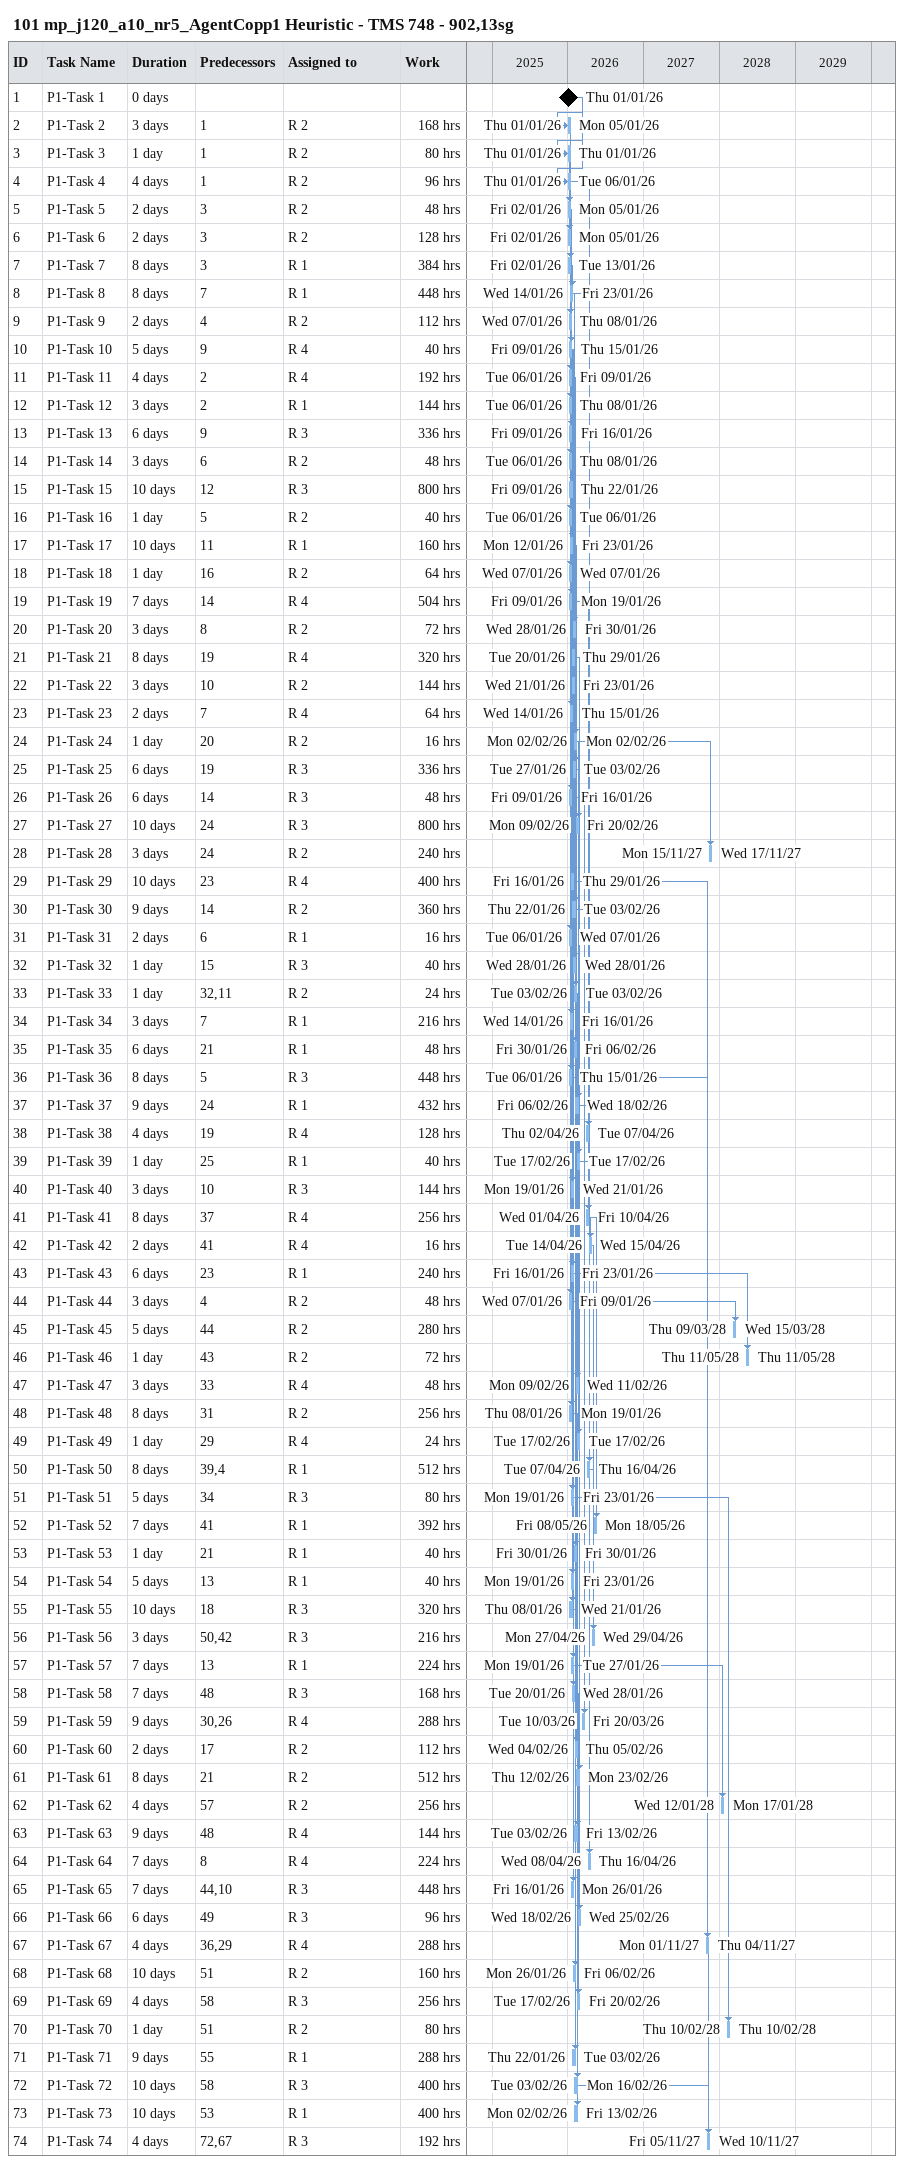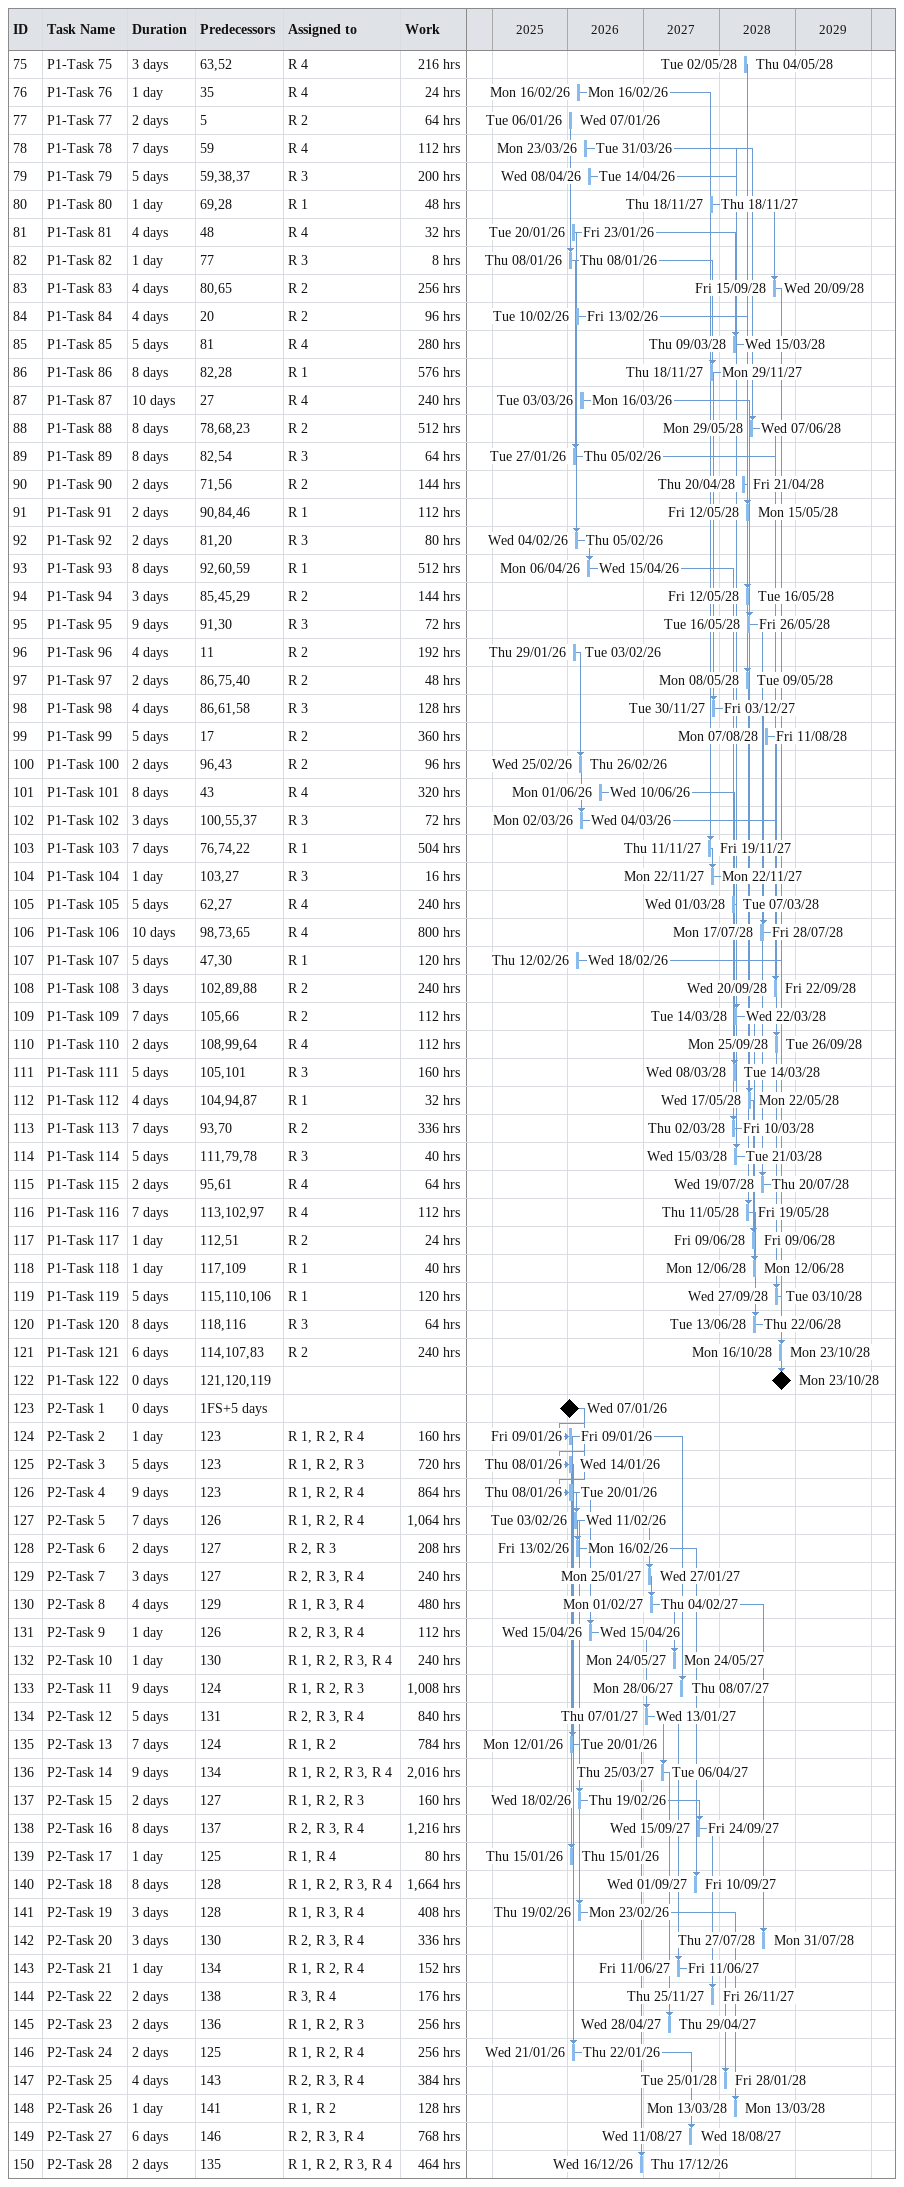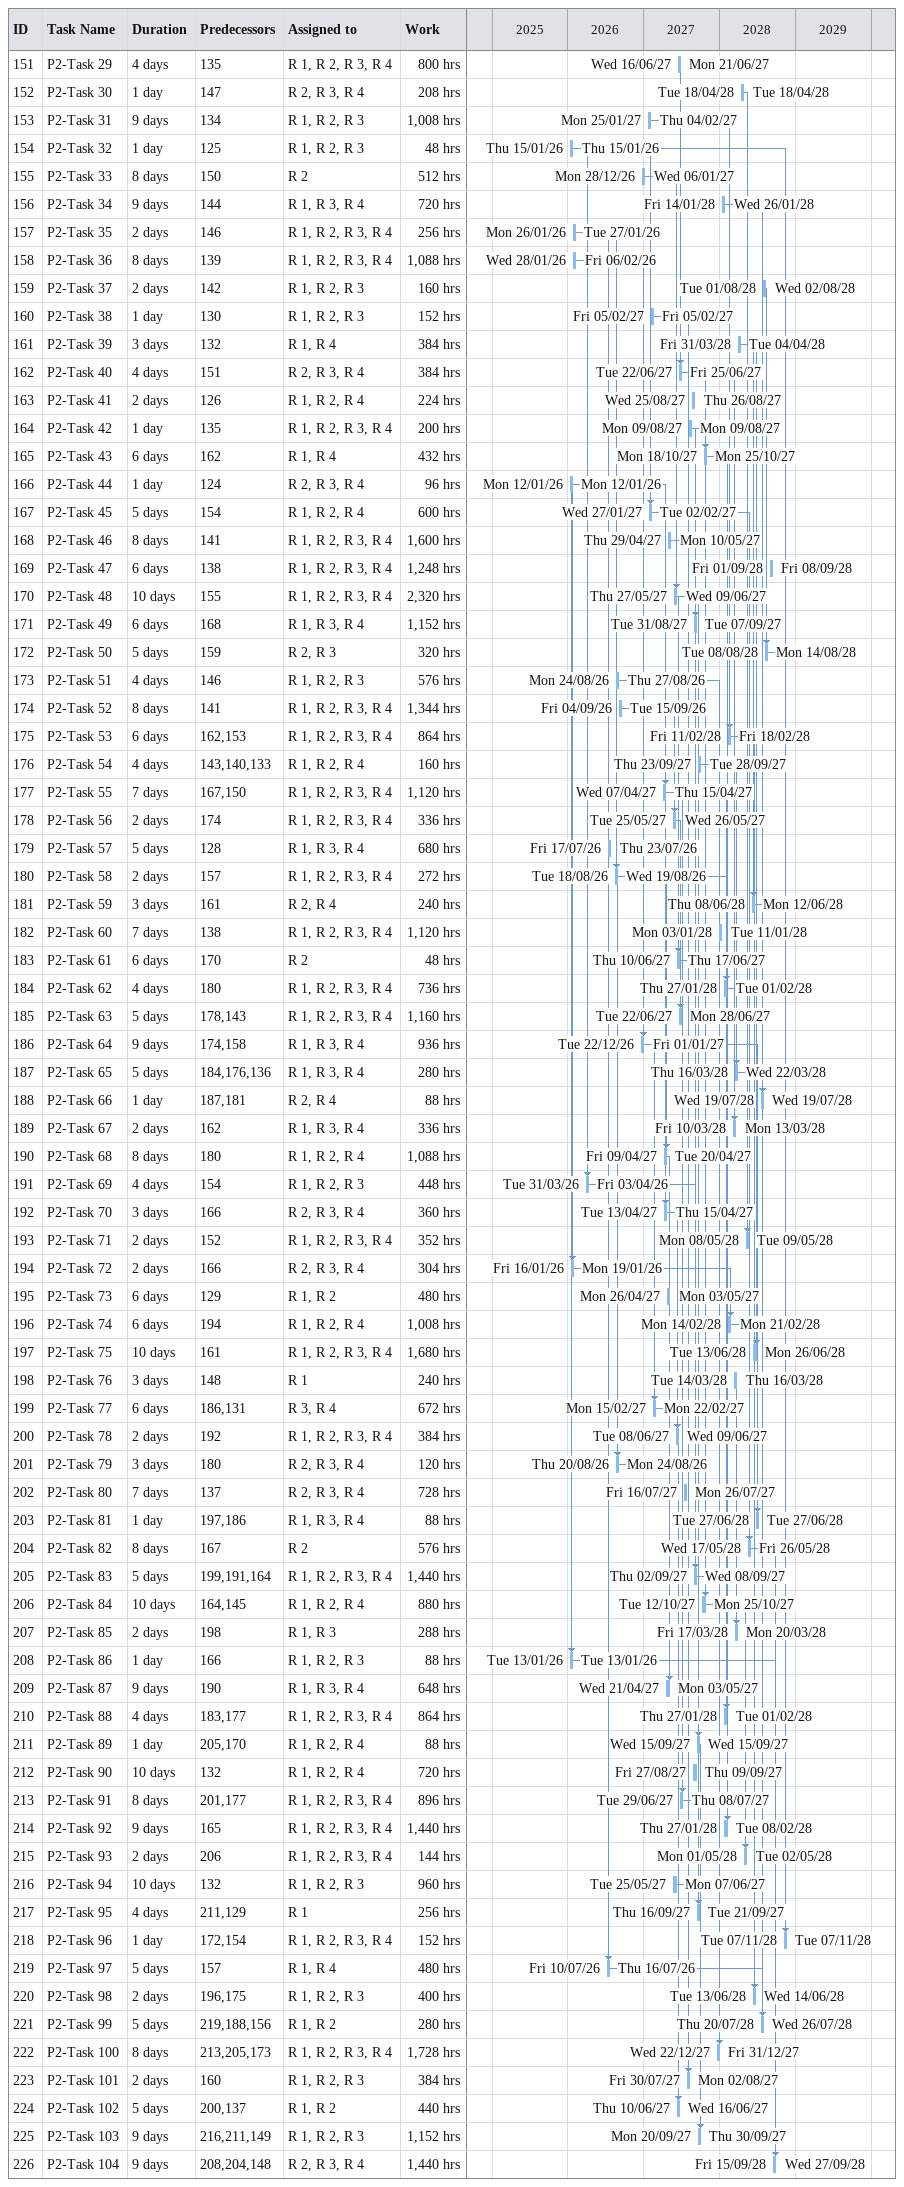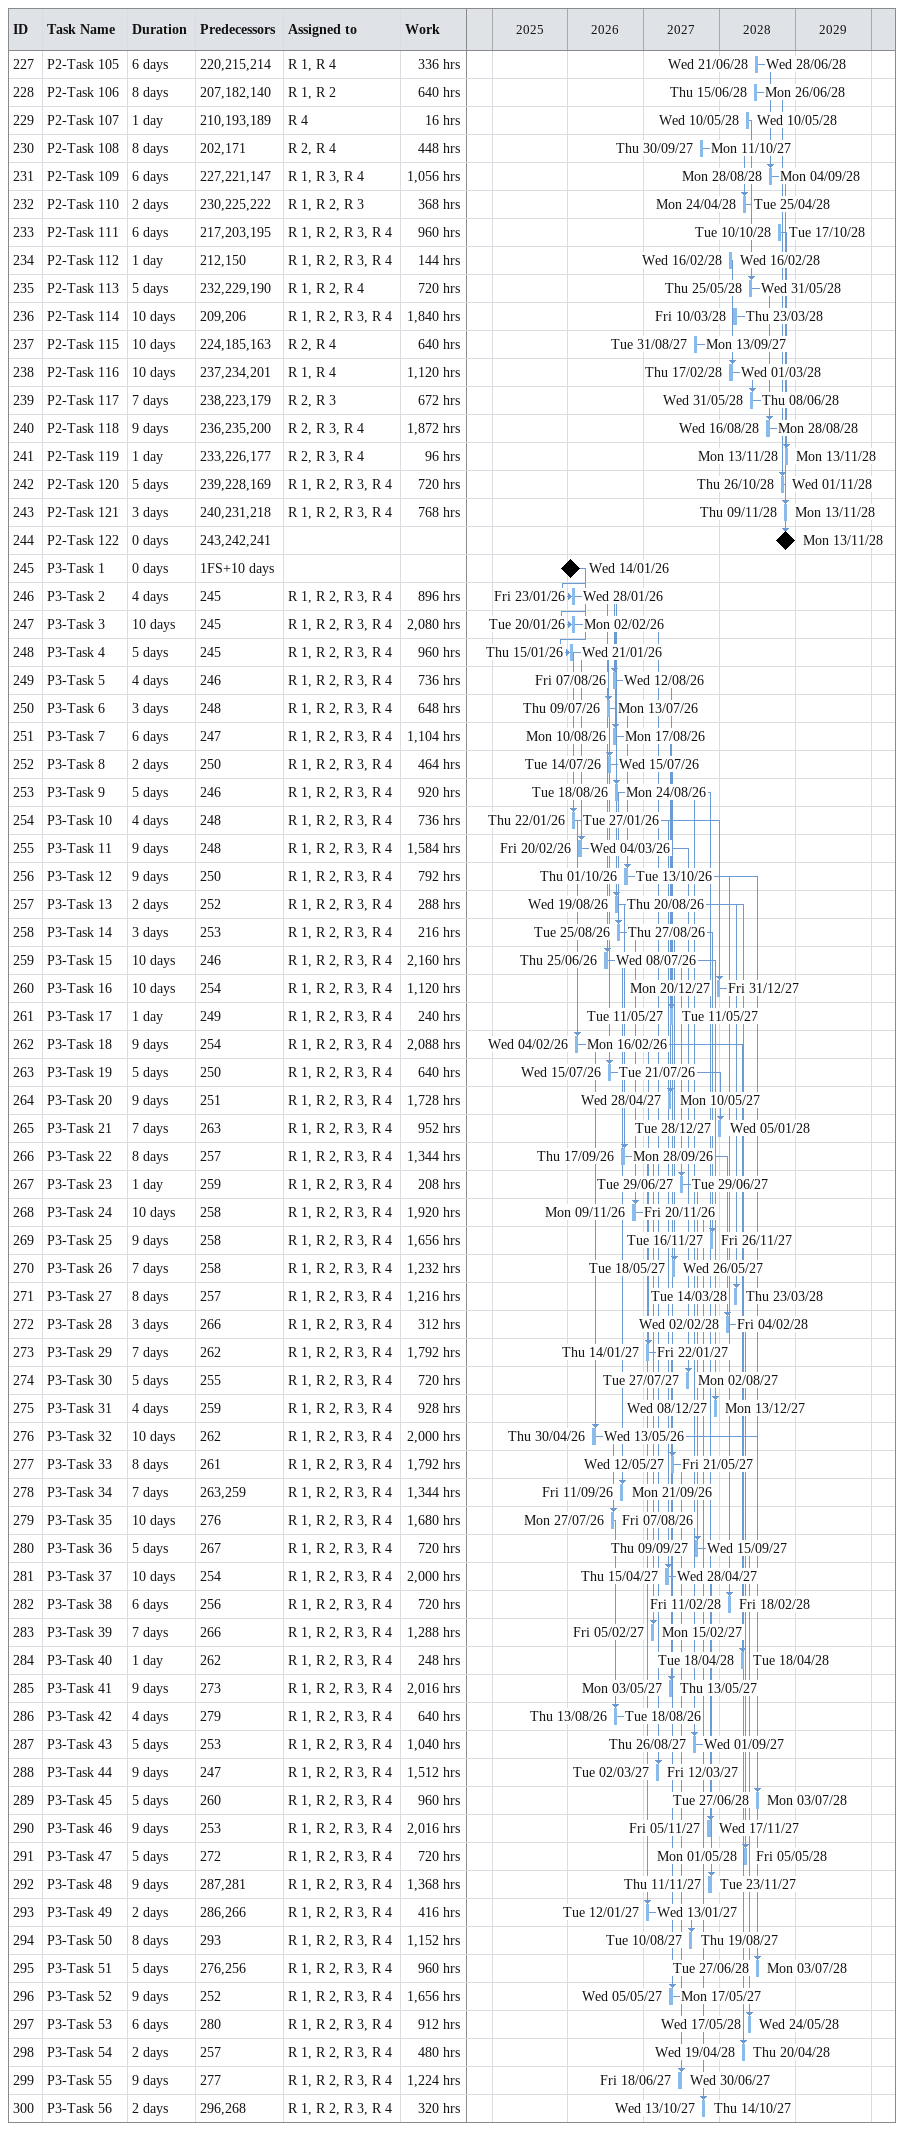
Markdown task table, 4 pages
101 mp_j120_a10_nr5_AgentCopp1 Heuristic - TMS 748 - 902,13sg

| ID | Task | Duration | Start | Finish | Predecessors | Resources | Work (h) |
|---|---|---|---|---|---|---|---|
| 1 | P1-Task 1 | 0d | 2026-01-01 | 2026-01-01 |  |  |  |
| 2 | P1-Task 2 | 3d | 2026-01-01 | 2026-01-05 | 1 | R 2 | 168 |
| 3 | P1-Task 3 | 1d | 2026-01-01 | 2026-01-01 | 1 | R 2 | 80 |
| 4 | P1-Task 4 | 4d | 2026-01-01 | 2026-01-06 | 1 | R 2 | 96 |
| 5 | P1-Task 5 | 2d | 2026-01-02 | 2026-01-05 | 3 | R 2 | 48 |
| 6 | P1-Task 6 | 2d | 2026-01-02 | 2026-01-05 | 3 | R 2 | 128 |
| 7 | P1-Task 7 | 8d | 2026-01-02 | 2026-01-13 | 3 | R 1 | 384 |
| 8 | P1-Task 8 | 8d | 2026-01-14 | 2026-01-23 | 7 | R 1 | 448 |
| 9 | P1-Task 9 | 2d | 2026-01-07 | 2026-01-08 | 4 | R 2 | 112 |
| 10 | P1-Task 10 | 5d | 2026-01-09 | 2026-01-15 | 9 | R 4 | 40 |
| 11 | P1-Task 11 | 4d | 2026-01-06 | 2026-01-09 | 2 | R 4 | 192 |
| 12 | P1-Task 12 | 3d | 2026-01-06 | 2026-01-08 | 2 | R 1 | 144 |
| 13 | P1-Task 13 | 6d | 2026-01-09 | 2026-01-16 | 9 | R 3 | 336 |
| 14 | P1-Task 14 | 3d | 2026-01-06 | 2026-01-08 | 6 | R 2 | 48 |
| 15 | P1-Task 15 | 10d | 2026-01-09 | 2026-01-22 | 12 | R 3 | 800 |
| 16 | P1-Task 16 | 1d | 2026-01-06 | 2026-01-06 | 5 | R 2 | 40 |
| 17 | P1-Task 17 | 10d | 2026-01-12 | 2026-01-23 | 11 | R 1 | 160 |
| 18 | P1-Task 18 | 1d | 2026-01-07 | 2026-01-07 | 16 | R 2 | 64 |
| 19 | P1-Task 19 | 7d | 2026-01-09 | 2026-01-19 | 14 | R 4 | 504 |
| 20 | P1-Task 20 | 3d | 2026-01-28 | 2026-01-30 | 8 | R 2 | 72 |
| 21 | P1-Task 21 | 8d | 2026-01-20 | 2026-01-29 | 19 | R 4 | 320 |
| 22 | P1-Task 22 | 3d | 2026-01-21 | 2026-01-23 | 10 | R 2 | 144 |
| 23 | P1-Task 23 | 2d | 2026-01-14 | 2026-01-15 | 7 | R 4 | 64 |
| 24 | P1-Task 24 | 1d | 2026-02-02 | 2026-02-02 | 20 | R 2 | 16 |
| 25 | P1-Task 25 | 6d | 2026-01-27 | 2026-02-03 | 19 | R 3 | 336 |
| 26 | P1-Task 26 | 6d | 2026-01-09 | 2026-01-16 | 14 | R 3 | 48 |
| 27 | P1-Task 27 | 10d | 2026-02-09 | 2026-02-20 | 24 | R 3 | 800 |
| 28 | P1-Task 28 | 3d | 2027-11-15 | 2027-11-17 | 24 | R 2 | 240 |
| 29 | P1-Task 29 | 10d | 2026-01-16 | 2026-01-29 | 23 | R 4 | 400 |
| 30 | P1-Task 30 | 9d | 2026-01-22 | 2026-02-03 | 14 | R 2 | 360 |
| 31 | P1-Task 31 | 2d | 2026-01-06 | 2026-01-07 | 6 | R 1 | 16 |
| 32 | P1-Task 32 | 1d | 2026-01-28 | 2026-01-28 | 15 | R 3 | 40 |
| 33 | P1-Task 33 | 1d | 2026-02-03 | 2026-02-03 | 32, 11 | R 2 | 24 |
| 34 | P1-Task 34 | 3d | 2026-01-14 | 2026-01-16 | 7 | R 1 | 216 |
| 35 | P1-Task 35 | 6d | 2026-01-30 | 2026-02-06 | 21 | R 1 | 48 |
| 36 | P1-Task 36 | 8d | 2026-01-06 | 2026-01-15 | 5 | R 3 | 448 |
| 37 | P1-Task 37 | 9d | 2026-02-06 | 2026-02-18 | 24 | R 1 | 432 |
| 38 | P1-Task 38 | 4d | 2026-04-02 | 2026-04-07 | 19 | R 4 | 128 |
| 39 | P1-Task 39 | 1d | 2026-02-17 | 2026-02-17 | 25 | R 1 | 40 |
| 40 | P1-Task 40 | 3d | 2026-01-19 | 2026-01-21 | 10 | R 3 | 144 |
| 41 | P1-Task 41 | 8d | 2026-04-01 | 2026-04-10 | 37 | R 4 | 256 |
| 42 | P1-Task 42 | 2d | 2026-04-14 | 2026-04-15 | 41 | R 4 | 16 |
| 43 | P1-Task 43 | 6d | 2026-01-16 | 2026-01-23 | 23 | R 1 | 240 |
| 44 | P1-Task 44 | 3d | 2026-01-07 | 2026-01-09 | 4 | R 2 | 48 |
| 45 | P1-Task 45 | 5d | 2028-03-09 | 2028-03-15 | 44 | R 2 | 280 |
| 46 | P1-Task 46 | 1d | 2028-05-11 | 2028-05-11 | 43 | R 2 | 72 |
| 47 | P1-Task 47 | 3d | 2026-02-09 | 2026-02-11 | 33 | R 4 | 48 |
| 48 | P1-Task 48 | 8d | 2026-01-08 | 2026-01-19 | 31 | R 2 | 256 |
| 49 | P1-Task 49 | 1d | 2026-02-17 | 2026-02-17 | 29 | R 4 | 24 |
| 50 | P1-Task 50 | 8d | 2026-04-07 | 2026-04-16 | 39, 4 | R 1 | 512 |
| 51 | P1-Task 51 | 5d | 2026-01-19 | 2026-01-23 | 34 | R 3 | 80 |
| 52 | P1-Task 52 | 7d | 2026-05-08 | 2026-05-18 | 41 | R 1 | 392 |
| 53 | P1-Task 53 | 1d | 2026-01-30 | 2026-01-30 | 21 | R 1 | 40 |
| 54 | P1-Task 54 | 5d | 2026-01-19 | 2026-01-23 | 13 | R 1 | 40 |
| 55 | P1-Task 55 | 10d | 2026-01-08 | 2026-01-21 | 18 | R 3 | 320 |
| 56 | P1-Task 56 | 3d | 2026-04-27 | 2026-04-29 | 50, 42 | R 3 | 216 |
| 57 | P1-Task 57 | 7d | 2026-01-19 | 2026-01-27 | 13 | R 1 | 224 |
| 58 | P1-Task 58 | 7d | 2026-01-20 | 2026-01-28 | 48 | R 3 | 168 |
| 59 | P1-Task 59 | 9d | 2026-03-10 | 2026-03-20 | 30, 26 | R 4 | 288 |
| 60 | P1-Task 60 | 2d | 2026-02-04 | 2026-02-05 | 17 | R 2 | 112 |
| 61 | P1-Task 61 | 8d | 2026-02-12 | 2026-02-23 | 21 | R 2 | 512 |
| 62 | P1-Task 62 | 4d | 2028-01-12 | 2028-01-17 | 57 | R 2 | 256 |
| 63 | P1-Task 63 | 9d | 2026-02-03 | 2026-02-13 | 48 | R 4 | 144 |
| 64 | P1-Task 64 | 7d | 2026-04-08 | 2026-04-16 | 8 | R 4 | 224 |
| 65 | P1-Task 65 | 7d | 2026-01-16 | 2026-01-26 | 44, 10 | R 3 | 448 |
| 66 | P1-Task 66 | 6d | 2026-02-18 | 2026-02-25 | 49 | R 3 | 96 |
| 67 | P1-Task 67 | 4d | 2027-11-01 | 2027-11-04 | 36, 29 | R 4 | 288 |
| 68 | P1-Task 68 | 10d | 2026-01-26 | 2026-02-06 | 51 | R 2 | 160 |
| 69 | P1-Task 69 | 4d | 2026-02-17 | 2026-02-20 | 58 | R 3 | 256 |
| 70 | P1-Task 70 | 1d | 2028-02-10 | 2028-02-10 | 51 | R 2 | 80 |
| 71 | P1-Task 71 | 9d | 2026-01-22 | 2026-02-03 | 55 | R 1 | 288 |
| 72 | P1-Task 72 | 10d | 2026-02-03 | 2026-02-16 | 58 | R 3 | 400 |
| 73 | P1-Task 73 | 10d | 2026-02-02 | 2026-02-13 | 53 | R 1 | 400 |
| 74 | P1-Task 74 | 4d | 2027-11-05 | 2027-11-10 | 72, 67 | R 3 | 192 |
| 75 | P1-Task 75 | 3d | 2028-05-02 | 2028-05-04 | 63, 52 | R 4 | 216 |
| 76 | P1-Task 76 | 1d | 2026-02-16 | 2026-02-16 | 35 | R 4 | 24 |
| 77 | P1-Task 77 | 2d | 2026-01-06 | 2026-01-07 | 5 | R 2 | 64 |
| 78 | P1-Task 78 | 7d | 2026-03-23 | 2026-03-31 | 59 | R 4 | 112 |
| 79 | P1-Task 79 | 5d | 2026-04-08 | 2026-04-14 | 59, 38, 37 | R 3 | 200 |
| 80 | P1-Task 80 | 1d | 2027-11-18 | 2027-11-18 | 69, 28 | R 1 | 48 |
| 81 | P1-Task 81 | 4d | 2026-01-20 | 2026-01-23 | 48 | R 4 | 32 |
| 82 | P1-Task 82 | 1d | 2026-01-08 | 2026-01-08 | 77 | R 3 | 8 |
| 83 | P1-Task 83 | 4d | 2028-09-15 | 2028-09-20 | 80, 65 | R 2 | 256 |
| 84 | P1-Task 84 | 4d | 2026-02-10 | 2026-02-13 | 20 | R 2 | 96 |
| 85 | P1-Task 85 | 5d | 2028-03-09 | 2028-03-15 | 81 | R 4 | 280 |
| 86 | P1-Task 86 | 8d | 2027-11-18 | 2027-11-29 | 82, 28 | R 1 | 576 |
| 87 | P1-Task 87 | 10d | 2026-03-03 | 2026-03-16 | 27 | R 4 | 240 |
| 88 | P1-Task 88 | 8d | 2028-05-29 | 2028-06-07 | 78, 68, 23 | R 2 | 512 |
| 89 | P1-Task 89 | 8d | 2026-01-27 | 2026-02-05 | 82, 54 | R 3 | 64 |
| 90 | P1-Task 90 | 2d | 2028-04-20 | 2028-04-21 | 71, 56 | R 2 | 144 |
| 91 | P1-Task 91 | 2d | 2028-05-12 | 2028-05-15 | 90, 84, 46 | R 1 | 112 |
| 92 | P1-Task 92 | 2d | 2026-02-04 | 2026-02-05 | 81, 20 | R 3 | 80 |
| 93 | P1-Task 93 | 8d | 2026-04-06 | 2026-04-15 | 92, 60, 59 | R 1 | 512 |
| 94 | P1-Task 94 | 3d | 2028-05-12 | 2028-05-16 | 85, 45, 29 | R 2 | 144 |
| 95 | P1-Task 95 | 9d | 2028-05-16 | 2028-05-26 | 91, 30 | R 3 | 72 |
| 96 | P1-Task 96 | 4d | 2026-01-29 | 2026-02-03 | 11 | R 2 | 192 |
| 97 | P1-Task 97 | 2d | 2028-05-08 | 2028-05-09 | 86, 75, 40 | R 2 | 48 |
| 98 | P1-Task 98 | 4d | 2027-11-30 | 2027-12-03 | 86, 61, 58 | R 3 | 128 |
| 99 | P1-Task 99 | 5d | 2028-08-07 | 2028-08-11 | 17 | R 2 | 360 |
| 100 | P1-Task 100 | 2d | 2026-02-25 | 2026-02-26 | 96, 43 | R 2 | 96 |
| 101 | P1-Task 101 | 8d | 2026-06-01 | 2026-06-10 | 43 | R 4 | 320 |
| 102 | P1-Task 102 | 3d | 2026-03-02 | 2026-03-04 | 100, 55, 37 | R 3 | 72 |
| 103 | P1-Task 103 | 7d | 2027-11-11 | 2027-11-19 | 76, 74, 22 | R 1 | 504 |
| 104 | P1-Task 104 | 1d | 2027-11-22 | 2027-11-22 | 103, 27 | R 3 | 16 |
| 105 | P1-Task 105 | 5d | 2028-03-01 | 2028-03-07 | 62, 27 | R 4 | 240 |
| 106 | P1-Task 106 | 10d | 2028-07-17 | 2028-07-28 | 98, 73, 65 | R 4 | 800 |
| 107 | P1-Task 107 | 5d | 2026-02-12 | 2026-02-18 | 47, 30 | R 1 | 120 |
| 108 | P1-Task 108 | 3d | 2028-09-20 | 2028-09-22 | 102, 89, 88 | R 2 | 240 |
| 109 | P1-Task 109 | 7d | 2028-03-14 | 2028-03-22 | 105, 66 | R 2 | 112 |
| 110 | P1-Task 110 | 2d | 2028-09-25 | 2028-09-26 | 108, 99, 64 | R 4 | 112 |
| 111 | P1-Task 111 | 5d | 2028-03-08 | 2028-03-14 | 105, 101 | R 3 | 160 |
| 112 | P1-Task 112 | 4d | 2028-05-17 | 2028-05-22 | 104, 94, 87 | R 1 | 32 |
| 113 | P1-Task 113 | 7d | 2028-03-02 | 2028-03-10 | 93, 70 | R 2 | 336 |
| 114 | P1-Task 114 | 5d | 2028-03-15 | 2028-03-21 | 111, 79, 78 | R 3 | 40 |
| 115 | P1-Task 115 | 2d | 2028-07-19 | 2028-07-20 | 95, 61 | R 4 | 64 |
| 116 | P1-Task 116 | 7d | 2028-05-11 | 2028-05-19 | 113, 102, 97 | R 4 | 112 |
| 117 | P1-Task 117 | 1d | 2028-06-09 | 2028-06-09 | 112, 51 | R 2 | 24 |
| 118 | P1-Task 118 | 1d | 2028-06-12 | 2028-06-12 | 117, 109 | R 1 | 40 |
| 119 | P1-Task 119 | 5d | 2028-09-27 | 2028-10-03 | 115, 110, 106 | R 1 | 120 |
| 120 | P1-Task 120 | 8d | 2028-06-13 | 2028-06-22 | 118, 116 | R 3 | 64 |
| 121 | P1-Task 121 | 6d | 2028-10-16 | 2028-10-23 | 114, 107, 83 | R 2 | 240 |
| 122 | P1-Task 122 | 0d | 2028-10-23 | 2028-10-23 | 121, 120, 119 |  |  |
| 123 | P2-Task 1 | 0d | 2026-01-07 | 2026-01-07 | 1FS+5d |  |  |
| 124 | P2-Task 2 | 1d | 2026-01-09 | 2026-01-09 | 123 | R 1, R 2, R 4 | 160 |
| 125 | P2-Task 3 | 5d | 2026-01-08 | 2026-01-14 | 123 | R 1, R 2, R 3 | 720 |
| 126 | P2-Task 4 | 9d | 2026-01-08 | 2026-01-20 | 123 | R 1, R 2, R 4 | 864 |
| 127 | P2-Task 5 | 7d | 2026-02-03 | 2026-02-11 | 126 | R 1, R 2, R 4 | 1064 |
| 128 | P2-Task 6 | 2d | 2026-02-13 | 2026-02-16 | 127 | R 2, R 3 | 208 |
| 129 | P2-Task 7 | 3d | 2027-01-25 | 2027-01-27 | 127 | R 2, R 3, R 4 | 240 |
| 130 | P2-Task 8 | 4d | 2027-02-01 | 2027-02-04 | 129 | R 1, R 3, R 4 | 480 |
| 131 | P2-Task 9 | 1d | 2026-04-15 | 2026-04-15 | 126 | R 2, R 3, R 4 | 112 |
| 132 | P2-Task 10 | 1d | 2027-05-24 | 2027-05-24 | 130 | R 1, R 2, R 3, R 4 | 240 |
| 133 | P2-Task 11 | 9d | 2027-06-28 | 2027-07-08 | 124 | R 1, R 2, R 3 | 1008 |
| 134 | P2-Task 12 | 5d | 2027-01-07 | 2027-01-13 | 131 | R 2, R 3, R 4 | 840 |
| 135 | P2-Task 13 | 7d | 2026-01-12 | 2026-01-20 | 124 | R 1, R 2 | 784 |
| 136 | P2-Task 14 | 9d | 2027-03-25 | 2027-04-06 | 134 | R 1, R 2, R 3, R 4 | 2016 |
| 137 | P2-Task 15 | 2d | 2026-02-18 | 2026-02-19 | 127 | R 1, R 2, R 3 | 160 |
| 138 | P2-Task 16 | 8d | 2027-09-15 | 2027-09-24 | 137 | R 2, R 3, R 4 | 1216 |
| 139 | P2-Task 17 | 1d | 2026-01-15 | 2026-01-15 | 125 | R 1, R 4 | 80 |
| 140 | P2-Task 18 | 8d | 2027-09-01 | 2027-09-10 | 128 | R 1, R 2, R 3, R 4 | 1664 |
| 141 | P2-Task 19 | 3d | 2026-02-19 | 2026-02-23 | 128 | R 1, R 3, R 4 | 408 |
| 142 | P2-Task 20 | 3d | 2028-07-27 | 2028-07-31 | 130 | R 2, R 3, R 4 | 336 |
| 143 | P2-Task 21 | 1d | 2027-06-11 | 2027-06-11 | 134 | R 1, R 2, R 4 | 152 |
| 144 | P2-Task 22 | 2d | 2027-11-25 | 2027-11-26 | 138 | R 3, R 4 | 176 |
| 145 | P2-Task 23 | 2d | 2027-04-28 | 2027-04-29 | 136 | R 1, R 2, R 3 | 256 |
| 146 | P2-Task 24 | 2d | 2026-01-21 | 2026-01-22 | 125 | R 1, R 2, R 4 | 256 |
| 147 | P2-Task 25 | 4d | 2028-01-25 | 2028-01-28 | 143 | R 2, R 3, R 4 | 384 |
| 148 | P2-Task 26 | 1d | 2028-03-13 | 2028-03-13 | 141 | R 1, R 2 | 128 |
| 149 | P2-Task 27 | 6d | 2027-08-11 | 2027-08-18 | 146 | R 2, R 3, R 4 | 768 |
| 150 | P2-Task 28 | 2d | 2026-12-16 | 2026-12-17 | 135 | R 1, R 2, R 3, R 4 | 464 |
| 151 | P2-Task 29 | 4d | 2027-06-16 | 2027-06-21 | 135 | R 1, R 2, R 3, R 4 | 800 |
| 152 | P2-Task 30 | 1d | 2028-04-18 | 2028-04-18 | 147 | R 2, R 3, R 4 | 208 |
| 153 | P2-Task 31 | 9d | 2027-01-25 | 2027-02-04 | 134 | R 1, R 2, R 3 | 1008 |
| 154 | P2-Task 32 | 1d | 2026-01-15 | 2026-01-15 | 125 | R 1, R 2, R 3 | 48 |
| 155 | P2-Task 33 | 8d | 2026-12-28 | 2027-01-06 | 150 | R 2 | 512 |
| 156 | P2-Task 34 | 9d | 2028-01-14 | 2028-01-26 | 144 | R 1, R 3, R 4 | 720 |
| 157 | P2-Task 35 | 2d | 2026-01-26 | 2026-01-27 | 146 | R 1, R 2, R 3, R 4 | 256 |
| 158 | P2-Task 36 | 8d | 2026-01-28 | 2026-02-06 | 139 | R 1, R 2, R 3, R 4 | 1088 |
| 159 | P2-Task 37 | 2d | 2028-08-01 | 2028-08-02 | 142 | R 1, R 2, R 3 | 160 |
| 160 | P2-Task 38 | 1d | 2027-02-05 | 2027-02-05 | 130 | R 1, R 2, R 3 | 152 |
| 161 | P2-Task 39 | 3d | 2028-03-31 | 2028-04-04 | 132 | R 1, R 4 | 384 |
| 162 | P2-Task 40 | 4d | 2027-06-22 | 2027-06-25 | 151 | R 2, R 3, R 4 | 384 |
| 163 | P2-Task 41 | 2d | 2027-08-25 | 2027-08-26 | 126 | R 1, R 2, R 4 | 224 |
| 164 | P2-Task 42 | 1d | 2027-08-09 | 2027-08-09 | 135 | R 1, R 2, R 3, R 4 | 200 |
| 165 | P2-Task 43 | 6d | 2027-10-18 | 2027-10-25 | 162 | R 1, R 4 | 432 |
| 166 | P2-Task 44 | 1d | 2026-01-12 | 2026-01-12 | 124 | R 2, R 3, R 4 | 96 |
| 167 | P2-Task 45 | 5d | 2027-01-27 | 2027-02-02 | 154 | R 1, R 2, R 4 | 600 |
| 168 | P2-Task 46 | 8d | 2027-04-29 | 2027-05-10 | 141 | R 1, R 2, R 3, R 4 | 1600 |
| 169 | P2-Task 47 | 6d | 2028-09-01 | 2028-09-08 | 138 | R 1, R 2, R 3, R 4 | 1248 |
| 170 | P2-Task 48 | 10d | 2027-05-27 | 2027-06-09 | 155 | R 1, R 2, R 3, R 4 | 2320 |
| 171 | P2-Task 49 | 6d | 2027-08-31 | 2027-09-07 | 168 | R 1, R 3, R 4 | 1152 |
| 172 | P2-Task 50 | 5d | 2028-08-08 | 2028-08-14 | 159 | R 2, R 3 | 320 |
| 173 | P2-Task 51 | 4d | 2026-08-24 | 2026-08-27 | 146 | R 1, R 2, R 3 | 576 |
| 174 | P2-Task 52 | 8d | 2026-09-04 | 2026-09-15 | 141 | R 1, R 2, R 3, R 4 | 1344 |
| 175 | P2-Task 53 | 6d | 2028-02-11 | 2028-02-18 | 162, 153 | R 1, R 2, R 3, R 4 | 864 |
| 176 | P2-Task 54 | 4d | 2027-09-23 | 2027-09-28 | 143, 140, 133 | R 1, R 2, R 4 | 160 |
| 177 | P2-Task 55 | 7d | 2027-04-07 | 2027-04-15 | 167, 150 | R 1, R 2, R 3, R 4 | 1120 |
| 178 | P2-Task 56 | 2d | 2027-05-25 | 2027-05-26 | 174 | R 1, R 2, R 3, R 4 | 336 |
| 179 | P2-Task 57 | 5d | 2026-07-17 | 2026-07-23 | 128 | R 1, R 3, R 4 | 680 |
| 180 | P2-Task 58 | 2d | 2026-08-18 | 2026-08-19 | 157 | R 1, R 2, R 3, R 4 | 272 |
| 181 | P2-Task 59 | 3d | 2028-06-08 | 2028-06-12 | 161 | R 2, R 4 | 240 |
| 182 | P2-Task 60 | 7d | 2028-01-03 | 2028-01-11 | 138 | R 1, R 2, R 3, R 4 | 1120 |
| 183 | P2-Task 61 | 6d | 2027-06-10 | 2027-06-17 | 170 | R 2 | 48 |
| 184 | P2-Task 62 | 4d | 2028-01-27 | 2028-02-01 | 180 | R 1, R 2, R 3, R 4 | 736 |
| 185 | P2-Task 63 | 5d | 2027-06-22 | 2027-06-28 | 178, 143 | R 1, R 2, R 3, R 4 | 1160 |
| 186 | P2-Task 64 | 9d | 2026-12-22 | 2027-01-01 | 174, 158 | R 1, R 3, R 4 | 936 |
| 187 | P2-Task 65 | 5d | 2028-03-16 | 2028-03-22 | 184, 176, 136 | R 1, R 3, R 4 | 280 |
| 188 | P2-Task 66 | 1d | 2028-07-19 | 2028-07-19 | 187, 181 | R 2, R 4 | 88 |
| 189 | P2-Task 67 | 2d | 2028-03-10 | 2028-03-13 | 162 | R 1, R 3, R 4 | 336 |
| 190 | P2-Task 68 | 8d | 2027-04-09 | 2027-04-20 | 180 | R 1, R 2, R 4 | 1088 |
| 191 | P2-Task 69 | 4d | 2026-03-31 | 2026-04-03 | 154 | R 1, R 2, R 3 | 448 |
| 192 | P2-Task 70 | 3d | 2027-04-13 | 2027-04-15 | 166 | R 2, R 3, R 4 | 360 |
| 193 | P2-Task 71 | 2d | 2028-05-08 | 2028-05-09 | 152 | R 1, R 2, R 3, R 4 | 352 |
| 194 | P2-Task 72 | 2d | 2026-01-16 | 2026-01-19 | 166 | R 2, R 3, R 4 | 304 |
| 195 | P2-Task 73 | 6d | 2027-04-26 | 2027-05-03 | 129 | R 1, R 2 | 480 |
| 196 | P2-Task 74 | 6d | 2028-02-14 | 2028-02-21 | 194 | R 1, R 2, R 4 | 1008 |
| 197 | P2-Task 75 | 10d | 2028-06-13 | 2028-06-26 | 161 | R 1, R 2, R 3, R 4 | 1680 |
| 198 | P2-Task 76 | 3d | 2028-03-14 | 2028-03-16 | 148 | R 1 | 240 |
| 199 | P2-Task 77 | 6d | 2027-02-15 | 2027-02-22 | 186, 131 | R 3, R 4 | 672 |
| 200 | P2-Task 78 | 2d | 2027-06-08 | 2027-06-09 | 192 | R 1, R 2, R 3, R 4 | 384 |
| 201 | P2-Task 79 | 3d | 2026-08-20 | 2026-08-24 | 180 | R 2, R 3, R 4 | 120 |
| 202 | P2-Task 80 | 7d | 2027-07-16 | 2027-07-26 | 137 | R 2, R 3, R 4 | 728 |
| 203 | P2-Task 81 | 1d | 2028-06-27 | 2028-06-27 | 197, 186 | R 1, R 3, R 4 | 88 |
| 204 | P2-Task 82 | 8d | 2028-05-17 | 2028-05-26 | 167 | R 2 | 576 |
| 205 | P2-Task 83 | 5d | 2027-09-02 | 2027-09-08 | 199, 191, 164 | R 1, R 2, R 3, R 4 | 1440 |
| 206 | P2-Task 84 | 10d | 2027-10-12 | 2027-10-25 | 164, 145 | R 1, R 2, R 4 | 880 |
| 207 | P2-Task 85 | 2d | 2028-03-17 | 2028-03-20 | 198 | R 1, R 3 | 288 |
| 208 | P2-Task 86 | 1d | 2026-01-13 | 2026-01-13 | 166 | R 1, R 2, R 3 | 88 |
| 209 | P2-Task 87 | 9d | 2027-04-21 | 2027-05-03 | 190 | R 1, R 3, R 4 | 648 |
| 210 | P2-Task 88 | 4d | 2028-01-27 | 2028-02-01 | 183, 177 | R 1, R 2, R 3, R 4 | 864 |
| 211 | P2-Task 89 | 1d | 2027-09-15 | 2027-09-15 | 205, 170 | R 1, R 2, R 4 | 88 |
| 212 | P2-Task 90 | 10d | 2027-08-27 | 2027-09-09 | 132 | R 1, R 2, R 4 | 720 |
| 213 | P2-Task 91 | 8d | 2027-06-29 | 2027-07-08 | 201, 177 | R 1, R 2, R 3, R 4 | 896 |
| 214 | P2-Task 92 | 9d | 2028-01-27 | 2028-02-08 | 165 | R 1, R 2, R 3, R 4 | 1440 |
| 215 | P2-Task 93 | 2d | 2028-05-01 | 2028-05-02 | 206 | R 1, R 2, R 3, R 4 | 144 |
| 216 | P2-Task 94 | 10d | 2027-05-25 | 2027-06-07 | 132 | R 1, R 2, R 3 | 960 |
| 217 | P2-Task 95 | 4d | 2027-09-16 | 2027-09-21 | 211, 129 | R 1 | 256 |
| 218 | P2-Task 96 | 1d | 2028-11-07 | 2028-11-07 | 172, 154 | R 1, R 2, R 3, R 4 | 152 |
| 219 | P2-Task 97 | 5d | 2026-07-10 | 2026-07-16 | 157 | R 1, R 4 | 480 |
| 220 | P2-Task 98 | 2d | 2028-06-13 | 2028-06-14 | 196, 175 | R 1, R 2, R 3 | 400 |
| 221 | P2-Task 99 | 5d | 2028-07-20 | 2028-07-26 | 219, 188, 156 | R 1, R 2 | 280 |
| 222 | P2-Task 100 | 8d | 2027-12-22 | 2027-12-31 | 213, 205, 173 | R 1, R 2, R 3, R 4 | 1728 |
| 223 | P2-Task 101 | 2d | 2027-07-30 | 2027-08-02 | 160 | R 1, R 2, R 3 | 384 |
| 224 | P2-Task 102 | 5d | 2027-06-10 | 2027-06-16 | 200, 137 | R 1, R 2 | 440 |
| 225 | P2-Task 103 | 9d | 2027-09-20 | 2027-09-30 | 216, 211, 149 | R 1, R 2, R 3 | 1152 |
| 226 | P2-Task 104 | 9d | 2028-09-15 | 2028-09-27 | 208, 204, 148 | R 2, R 3, R 4 | 1440 |
| 227 | P2-Task 105 | 6d | 2028-06-21 | 2028-06-28 | 220, 215, 214 | R 1, R 4 | 336 |
| 228 | P2-Task 106 | 8d | 2028-06-15 | 2028-06-26 | 207, 182, 140 | R 1, R 2 | 640 |
| 229 | P2-Task 107 | 1d | 2028-05-10 | 2028-05-10 | 210, 193, 189 | R 4 | 16 |
| 230 | P2-Task 108 | 8d | 2027-09-30 | 2027-10-11 | 202, 171 | R 2, R 4 | 448 |
| 231 | P2-Task 109 | 6d | 2028-08-28 | 2028-09-04 | 227, 221, 147 | R 1, R 3, R 4 | 1056 |
| 232 | P2-Task 110 | 2d | 2028-04-24 | 2028-04-25 | 230, 225, 222 | R 1, R 2, R 3 | 368 |
| 233 | P2-Task 111 | 6d | 2028-10-10 | 2028-10-17 | 217, 203, 195 | R 1, R 2, R 3, R 4 | 960 |
| 234 | P2-Task 112 | 1d | 2028-02-16 | 2028-02-16 | 212, 150 | R 1, R 2, R 3, R 4 | 144 |
| 235 | P2-Task 113 | 5d | 2028-05-25 | 2028-05-31 | 232, 229, 190 | R 1, R 2, R 4 | 720 |
| 236 | P2-Task 114 | 10d | 2028-03-10 | 2028-03-23 | 209, 206 | R 1, R 2, R 3, R 4 | 1840 |
| 237 | P2-Task 115 | 10d | 2027-08-31 | 2027-09-13 | 224, 185, 163 | R 2, R 4 | 640 |
| 238 | P2-Task 116 | 10d | 2028-02-17 | 2028-03-01 | 237, 234, 201 | R 1, R 4 | 1120 |
| 239 | P2-Task 117 | 7d | 2028-05-31 | 2028-06-08 | 238, 223, 179 | R 2, R 3 | 672 |
| 240 | P2-Task 118 | 9d | 2028-08-16 | 2028-08-28 | 236, 235, 200 | R 2, R 3, R 4 | 1872 |
| 241 | P2-Task 119 | 1d | 2028-11-13 | 2028-11-13 | 233, 226, 177 | R 2, R 3, R 4 | 96 |
| 242 | P2-Task 120 | 5d | 2028-10-26 | 2028-11-01 | 239, 228, 169 | R 1, R 2, R 3, R 4 | 720 |
| 243 | P2-Task 121 | 3d | 2028-11-09 | 2028-11-13 | 240, 231, 218 | R 1, R 2, R 3, R 4 | 768 |
| 244 | P2-Task 122 | 0d | 2028-11-13 | 2028-11-13 | 243, 242, 241 |  |  |
| 245 | P3-Task 1 | 0d | 2026-01-14 | 2026-01-14 | 1FS+10d |  |  |
| 246 | P3-Task 2 | 4d | 2026-01-23 | 2026-01-28 | 245 | R 1, R 2, R 3, R 4 | 896 |
| 247 | P3-Task 3 | 10d | 2026-01-20 | 2026-02-02 | 245 | R 1, R 2, R 3, R 4 | 2080 |
| 248 | P3-Task 4 | 5d | 2026-01-15 | 2026-01-21 | 245 | R 1, R 2, R 3, R 4 | 960 |
| 249 | P3-Task 5 | 4d | 2026-08-07 | 2026-08-12 | 246 | R 1, R 2, R 3, R 4 | 736 |
| 250 | P3-Task 6 | 3d | 2026-07-09 | 2026-07-13 | 248 | R 1, R 2, R 3, R 4 | 648 |
| 251 | P3-Task 7 | 6d | 2026-08-10 | 2026-08-17 | 247 | R 1, R 2, R 3, R 4 | 1104 |
| 252 | P3-Task 8 | 2d | 2026-07-14 | 2026-07-15 | 250 | R 1, R 2, R 3, R 4 | 464 |
| 253 | P3-Task 9 | 5d | 2026-08-18 | 2026-08-24 | 246 | R 1, R 2, R 3, R 4 | 920 |
| 254 | P3-Task 10 | 4d | 2026-01-22 | 2026-01-27 | 248 | R 1, R 2, R 3, R 4 | 736 |
| 255 | P3-Task 11 | 9d | 2026-02-20 | 2026-03-04 | 248 | R 1, R 2, R 3, R 4 | 1584 |
| 256 | P3-Task 12 | 9d | 2026-10-01 | 2026-10-13 | 250 | R 1, R 2, R 3, R 4 | 792 |
| 257 | P3-Task 13 | 2d | 2026-08-19 | 2026-08-20 | 252 | R 1, R 2, R 3, R 4 | 288 |
| 258 | P3-Task 14 | 3d | 2026-08-25 | 2026-08-27 | 253 | R 1, R 2, R 3, R 4 | 216 |
| 259 | P3-Task 15 | 10d | 2026-06-25 | 2026-07-08 | 246 | R 1, R 2, R 3, R 4 | 2160 |
| 260 | P3-Task 16 | 10d | 2027-12-20 | 2027-12-31 | 254 | R 1, R 2, R 3, R 4 | 1120 |
| 261 | P3-Task 17 | 1d | 2027-05-11 | 2027-05-11 | 249 | R 1, R 2, R 3, R 4 | 240 |
| 262 | P3-Task 18 | 9d | 2026-02-04 | 2026-02-16 | 254 | R 1, R 2, R 3, R 4 | 2088 |
| 263 | P3-Task 19 | 5d | 2026-07-15 | 2026-07-21 | 250 | R 1, R 2, R 3, R 4 | 640 |
| 264 | P3-Task 20 | 9d | 2027-04-28 | 2027-05-10 | 251 | R 1, R 2, R 3, R 4 | 1728 |
| 265 | P3-Task 21 | 7d | 2027-12-28 | 2028-01-05 | 263 | R 1, R 2, R 3, R 4 | 952 |
| 266 | P3-Task 22 | 8d | 2026-09-17 | 2026-09-28 | 257 | R 1, R 2, R 3, R 4 | 1344 |
| 267 | P3-Task 23 | 1d | 2027-06-29 | 2027-06-29 | 259 | R 1, R 2, R 3, R 4 | 208 |
| 268 | P3-Task 24 | 10d | 2026-11-09 | 2026-11-20 | 258 | R 1, R 2, R 3, R 4 | 1920 |
| 269 | P3-Task 25 | 9d | 2027-11-16 | 2027-11-26 | 258 | R 1, R 2, R 3, R 4 | 1656 |
| 270 | P3-Task 26 | 7d | 2027-05-18 | 2027-05-26 | 258 | R 1, R 2, R 3, R 4 | 1232 |
| 271 | P3-Task 27 | 8d | 2028-03-14 | 2028-03-23 | 257 | R 1, R 2, R 3, R 4 | 1216 |
| 272 | P3-Task 28 | 3d | 2028-02-02 | 2028-02-04 | 266 | R 1, R 2, R 3, R 4 | 312 |
| 273 | P3-Task 29 | 7d | 2027-01-14 | 2027-01-22 | 262 | R 1, R 2, R 3, R 4 | 1792 |
| 274 | P3-Task 30 | 5d | 2027-07-27 | 2027-08-02 | 255 | R 1, R 2, R 3, R 4 | 720 |
| 275 | P3-Task 31 | 4d | 2027-12-08 | 2027-12-13 | 259 | R 1, R 2, R 3, R 4 | 928 |
| 276 | P3-Task 32 | 10d | 2026-04-30 | 2026-05-13 | 262 | R 1, R 2, R 3, R 4 | 2000 |
| 277 | P3-Task 33 | 8d | 2027-05-12 | 2027-05-21 | 261 | R 1, R 2, R 3, R 4 | 1792 |
| 278 | P3-Task 34 | 7d | 2026-09-11 | 2026-09-21 | 263, 259 | R 1, R 2, R 3, R 4 | 1344 |
| 279 | P3-Task 35 | 10d | 2026-07-27 | 2026-08-07 | 276 | R 1, R 2, R 3, R 4 | 1680 |
| 280 | P3-Task 36 | 5d | 2027-09-09 | 2027-09-15 | 267 | R 1, R 2, R 3, R 4 | 720 |
| 281 | P3-Task 37 | 10d | 2027-04-15 | 2027-04-28 | 254 | R 1, R 2, R 3, R 4 | 2000 |
| 282 | P3-Task 38 | 6d | 2028-02-11 | 2028-02-18 | 256 | R 1, R 2, R 3, R 4 | 720 |
| 283 | P3-Task 39 | 7d | 2027-02-05 | 2027-02-15 | 266 | R 1, R 2, R 3, R 4 | 1288 |
| 284 | P3-Task 40 | 1d | 2028-04-18 | 2028-04-18 | 262 | R 1, R 2, R 3, R 4 | 248 |
| 285 | P3-Task 41 | 9d | 2027-05-03 | 2027-05-13 | 273 | R 1, R 2, R 3, R 4 | 2016 |
| 286 | P3-Task 42 | 4d | 2026-08-13 | 2026-08-18 | 279 | R 1, R 2, R 3, R 4 | 640 |
| 287 | P3-Task 43 | 5d | 2027-08-26 | 2027-09-01 | 253 | R 1, R 2, R 3, R 4 | 1040 |
| 288 | P3-Task 44 | 9d | 2027-03-02 | 2027-03-12 | 247 | R 1, R 2, R 3, R 4 | 1512 |
| 289 | P3-Task 45 | 5d | 2028-06-27 | 2028-07-03 | 260 | R 1, R 2, R 3, R 4 | 960 |
| 290 | P3-Task 46 | 9d | 2027-11-05 | 2027-11-17 | 253 | R 1, R 2, R 3, R 4 | 2016 |
| 291 | P3-Task 47 | 5d | 2028-05-01 | 2028-05-05 | 272 | R 1, R 2, R 3, R 4 | 720 |
| 292 | P3-Task 48 | 9d | 2027-11-11 | 2027-11-23 | 287, 281 | R 1, R 2, R 3, R 4 | 1368 |
| 293 | P3-Task 49 | 2d | 2027-01-12 | 2027-01-13 | 286, 266 | R 1, R 2, R 3, R 4 | 416 |
| 294 | P3-Task 50 | 8d | 2027-08-10 | 2027-08-19 | 293 | R 1, R 2, R 3, R 4 | 1152 |
| 295 | P3-Task 51 | 5d | 2028-06-27 | 2028-07-03 | 276, 256 | R 1, R 2, R 3, R 4 | 960 |
| 296 | P3-Task 52 | 9d | 2027-05-05 | 2027-05-17 | 252 | R 1, R 2, R 3, R 4 | 1656 |
| 297 | P3-Task 53 | 6d | 2028-05-17 | 2028-05-24 | 280 | R 1, R 2, R 3, R 4 | 912 |
| 298 | P3-Task 54 | 2d | 2028-04-19 | 2028-04-20 | 257 | R 1, R 2, R 3, R 4 | 480 |
| 299 | P3-Task 55 | 9d | 2027-06-18 | 2027-06-30 | 277 | R 1, R 2, R 3, R 4 | 1224 |
| 300 | P3-Task 56 | 2d | 2027-10-13 | 2027-10-14 | 296, 268 | R 1, R 2, R 3, R 4 | 320 |
